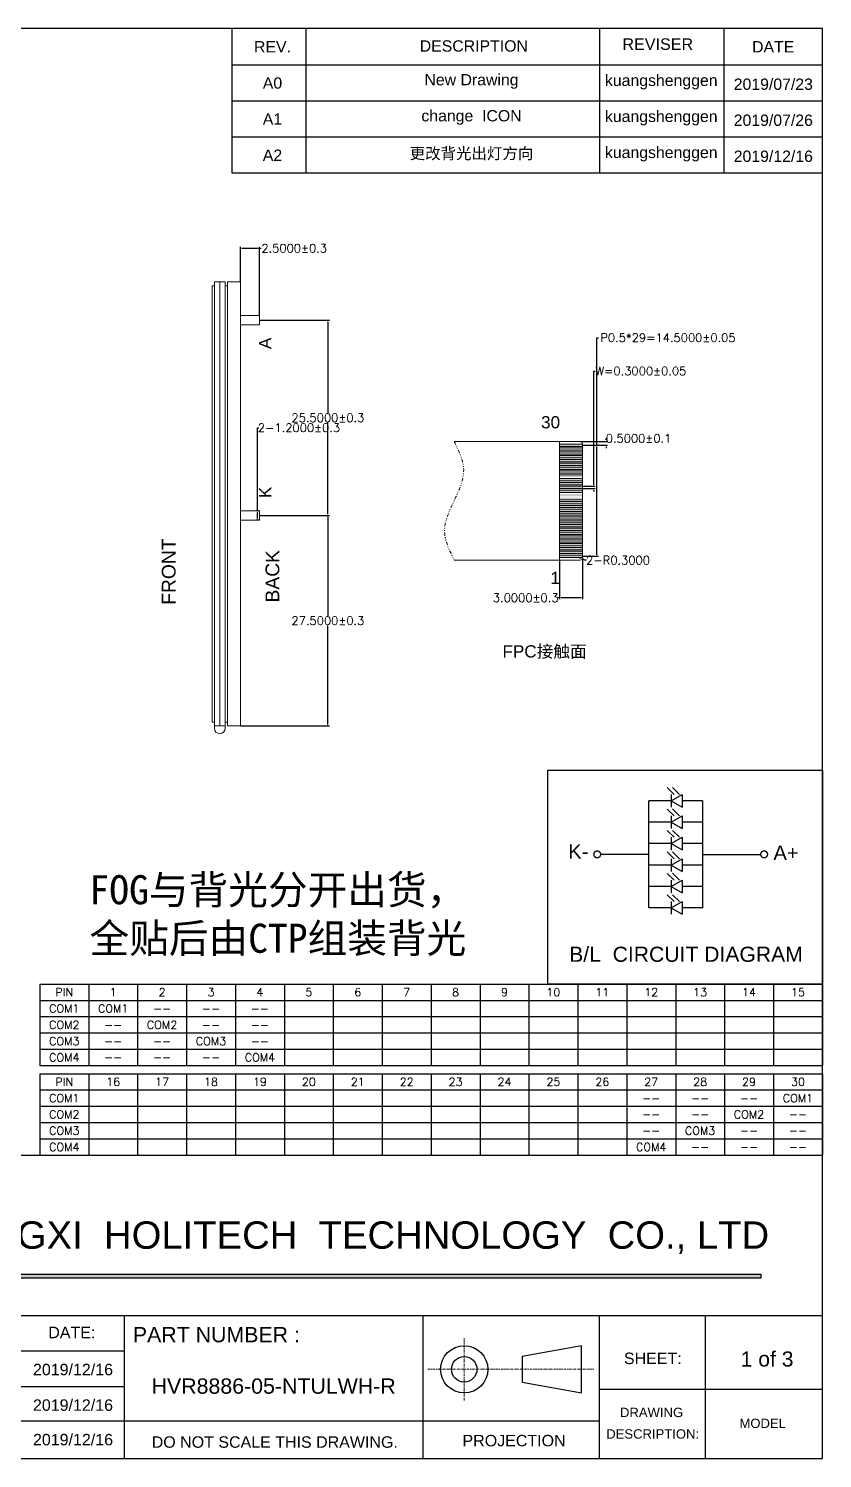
# Model space of a CAD drawing. Header units: millimetres. Extents: x 2631 to 4611, y 2266 to 2772.
# Drawn here: x 2791.5 to 2895.2, y 2585.4 to 2772.1 of the extents above; entities that cross this region are included whole.
import ezdxf
from ezdxf.enums import TextEntityAlignment as Align

# ---------------------------------------------------------------- set-up
doc = ezdxf.new("R2010")
doc.units = ezdxf.units.MM
doc.linetypes.add('CENTER', pattern=[0.6, 0.375, -0.075, 0.075, -0.075])
doc.linetypes.add('DIVIDE', pattern=[31.75, 12.7, -6.35, 0, -6.35, 0, -6.35])
for name, color, linetype, lineweight in [('BACKLIGHT', 7, 'Continuous', 20), ('CENTER LINE', 1, 'CENTER', 15), ('FPC', 30, 'Continuous', 0), ('LCD', 4, 'Continuous', 20), ('PCB', 102, 'Continuous', 20), ('TEXT', 7, 'Continuous', 30)]:
    doc.layers.add(name, color=color, linetype=linetype, lineweight=lineweight)
doc.layers.add('Dim', color=4, linetype='Continuous')
doc.styles.add('Arial', font='arial.ttf')
doc.styles.add('SSSoft_Romans', font='Romans')
doc.styles.get("Standard").update_dxf_attribs({"font": 'txt.shx', "bigfont": 'gbcbig.shx'})
doc.dimstyles.get("Standard").update_dxf_attribs({"dimtxt": 1, "dimasz": 0.18, "dimexe": 0.18, "dimexo": 0.0625, "dimgap": 0.09, "dimtad": 0, "dimtih": 1, "dimtoh": 1, "dimdec": 4, "dimzin": 0, "dimdsep": 46, "dimtxsty": 'Standard', "dimcen": 0.09, "dimadec": 0, "dimazin": 0, "dimtfac": 1, "dimtdec": 4, "dimtofl": 0, "dimtmove": 0, "dimatfit": 3, "dimfxl": 0, "dimtolj": 1, "dimtzin": 0, "dimarcsym": 0})

# ---------------------------------------------------------------- blocks, each defined once
blk = doc.blocks.new('A$C6D9B0F57')
at = {"layer": 'Dim'}
blk.add_hatch(color=1, dxfattribs=at).paths.add_polyline_path([(167.57, 26.57), (287.98, 26.57), (287.98, 27.05), (167.57, 27.05)])
at = {"layer": 'TEXT'}
h = blk.add_hatch(color=126, dxfattribs=at)
h.set_gradient(color1=(24, 121, 93), color2=(7, 105, 15), tint=1)
h.paths.add_polyline_path([(162.96, 28.17, 0.164265), (154.91, 30.29, 0.110678), (147.9, 28.21, 0.573389)])
h.paths.add_polyline_path([(164.17, 32.6, 0.007615), (164.16, 32.86, 0.277023), (158.9, 32.51, -0.161911), (158.22, 30.42, -0.197285), (163.32, 28.84, 0.111824)])
h.paths.add_polyline_path([(162.07, 38.27, 0.200061), (157.85, 34.97, -0.162967), (158.86, 33, -0.266454), (164.08, 33.85, 0.141922)])
h.paths.add_polyline_path([(161.42, 38.95, 0.164142), (156.35, 41.27, 0.074223), (155.63, 35.95, -0.155454), (157.6, 35.19, -0.187681)])
h.paths.add_polyline_path([(154.56, 41.28, 0.159419), (149.6, 39.08, -0.14707), (153.3, 35.23, -0.139846), (155.07, 35.94, 0.099615)])
h.paths.add_polyline_path([(148.87, 38.33, 0.142989), (146.82, 33.89, -0.212761), (151.99, 33.08, -0.159202), (153.01, 34.98, 0.186633)])
h.paths.add_polyline_path([(151.94, 32.43, 0.311813), (146.72, 32.86, 0.007553), (146.72, 32.6, 0.108611), (147.52, 28.94, -0.116445), (152.59, 30.45, -0.153208)])
at = {"layer": 'TEXT', "lineweight": 30}
for points in [[(65.25, 3), (65.25, 0.87), (69.22, 0.87), (69.22, 3)], [(87.67, 3), (87.67, 0.87), (91.64, 0.87), (91.64, 3)]]:
    blk.add_hatch(color=256, dxfattribs=at).paths.add_polyline_path(points)
at = {"layer": 'CENTER LINE', "color": 1, "linetype": 'CENTER', "lineweight": 15}
for p, q in [((244.39, 8.56), (244.39, 17.73)), ((239.06, 13.15), (263.41, 13.15))]:
    blk.add_line(p, q, dxfattribs=at)
at = {"layer": 'TEXT', "color": 4, "lineweight": 30}
for p, q in [((210.28, 209.96), (210.28, 188.82)), ((221.12, 209.96), (221.12, 188.82)), ((264.25, 209.99), (264.25, 188.82)), ((282.53, 209.96), (282.53, 188.82)), ((210.28, 204.7), (297, 204.7)), ((0.03, 202.38), (89.39, 202.38)), ((23.32, 202.38), (23.32, 195.04)), ((52.76, 202.38), (52.76, 195.04)), ((65.97, 202.38), (65.97, 195.04)), ((210.28, 199.41), (296.97, 199.41)), ((210.28, 194.11), (296.97, 194.11)), ((210.28, 188.82), (296.97, 188.82)), ((138.88, 44.59), (0.07, 44.59)), ((138.88, 44.59), (297, 44.59)), ((138.88, 0.07), (138.88, 44.59)), ((0.03, 39.08), (63.16, 39.07)), ((32.19, 3.97), (32.19, 39.08)), ((61.86, 3.97), (61.86, 39.07)), ((63.16, 39.07), (63.16, 3.97)), ((63.16, 39.07), (138.88, 39.07)), ((83.29, 3.86), (83.29, 39.07)), ((32.19, 35.18), (61.86, 35.18)), ((83.29, 35.18), (138.88, 35.18)), ((32.19, 31.28), (61.86, 31.28)), ((83.29, 31.28), (138.88, 31.28)), ((0.03, 27.38), (61.86, 27.38)), ((83.29, 27.38), (138.88, 27.38)), ((32.19, 23.48), (61.86, 23.48)), ((63.16, 23.48), (138.88, 23.48)), ((138.88, 21.05), (297, 21.05)), ((153.72, 21.05), (153.72, 15.87)), ((162.52, 21.05), (162.52, 0.07)), ((178.97, 0.07), (178.97, 21.05)), ((194.51, 0.07), (194.51, 21.05)), ((238.38, 0.07), (238.38, 21.05)), ((264.26, 0.07), (264.26, 21.05)), ((279.78, 21.05), (279.78, 0.07)), ((0.03, 19.58), (61.86, 19.58)), ((63.16, 19.58), (138.88, 19.58)), ((0.03, 15.68), (61.86, 15.68)), ((63.16, 15.68), (138.88, 15.68)), ((138.88, 15.87), (194.51, 15.87)), ((0.03, 11.78), (61.86, 11.78)), ((63.16, 11.78), (138.88, 11.78)), ((138.88, 10.65), (194.51, 10.65)), ((264.26, 10.21), (297, 10.21)), ((0.03, 7.88), (61.86, 7.88)), ((63.16, 7.88), (138.88, 7.88)), ((138.88, 5.58), (264.26, 5.58)), ((0.07, 3.97), (61.86, 3.97)), ((61.86, 3.97), (138.88, 3.97))]:
    blk.add_line(p, q, dxfattribs=at)
at = {"layer": 'TEXT', "color": 1}
for p, q in [((167.57, 27.05), (167.57, 26.57)), ((287.98, 27.05), (167.57, 27.05)), ((167.57, 26.57), (287.98, 26.57)), ((287.98, 26.57), (287.98, 27.05))]:
    blk.add_line(p, q, dxfattribs=at)
at = {"layer": 'TEXT', "color": 4, "lineweight": 30}
blk.add_lwpolyline([(297, 0.07), (297, 210), (0.07, 210), (0.07, 0.07)], close=True, dxfattribs=at)
blk.add_lwpolyline([(0.07, 195.04), (89.39, 195.04), (89.39, 210)], dxfattribs=at)
at = {"layer": 'TEXT', "lineweight": 30}
for points in [[(261.61, 16.61), (252.88, 15.01), (252.88, 11.28), (261.61, 9.68)], [(65.25, 3), (69.22, 3), (69.22, 0.87), (65.25, 0.87)], [(87.67, 3), (91.64, 3), (91.64, 0.87), (87.67, 0.87)], [(120.07, 3), (124.04, 3), (124.04, 0.87), (120.07, 0.87)]]:
    blk.add_lwpolyline(points, close=True, dxfattribs=at)
for radius in [3.47, 1.87]:
    blk.add_circle((244.39, 13.15), radius, dxfattribs=at)
at = {"layer": 'TEXT', "style": 'Arial'}
for s, height, p in [('REV.', 1.664, (216.23, 207.33)), ('DESCRIPTION', 1.6639, (245.8, 207.45)), ('DATE', 1.664, (289.77, 207.33)), ('A0', 1.664, (216.23, 202.01)), ('New Drawing', 1.6639, (245.46, 202.29)), ('kuangshenggen', 1.6639, (273.33, 202.2)), ('2019/07/23', 1.664, (289.79, 201.87)), ('A1', 1.664, (216.23, 196.72)), ('change  ICON', 1.6639, (245.46, 197)), ('kuangshenggen', 1.6639, (273.33, 196.91)), ('2019/07/26', 1.664, (289.79, 196.58)), ('A2', 1.664, (216.23, 191.42)), ('更改背光出灯方向', 1.664, (245.46, 191.71)), ('kuangshenggen', 1.6639, (273.33, 191.62)), ('2019/12/16', 1.664, (289.79, 191.29)), ('%%P0.2', 1.682, (157.67, 18.53)), ('UNITS: mm', 1.682, (171.12, 18.53)), ('DATE:', 1.682, (186.76, 18.56)), ('SHEET:', 1.682, (272.09, 14.76)), ('kuangshenggen', 1.5137, (170.61, 13.01)), ('2019/12/16', 1.682, (186.93, 13.15)), ('HVR8886-05-NTULWH-R', 2.2425, (216.4, 10.69)), ('xiaolongxiang', 1.6818, (170.67, 8.04)), ('2019/12/16', 1.682, (186.93, 7.93)), ('DRAWING', 1.373, (271.91, 6.82)), ('DESCRIPTION:', 1.3727, (272.07, 3.66)), ('MODEL', 1.373, (288.23, 5.22)), ('lizhong', 1.682, (170.94, 2.63)), ('2019/12/16', 1.682, (186.93, 2.86))]:
    blk.add_text(s, height=height, dxfattribs=at).set_placement(p, align=Align.MIDDLE)
blk.add_text('REVISER', height=1.694, dxfattribs=at).set_placement((272.82, 207.72), align=Align.MIDDLE_CENTER)
for s, height, p in [('All Pages Of This Edition Approved ', 3.2555, (2.06, 203.98)), ('Signature:', 3.255, (1.54, 197.06)), ('Date:', 2.721, (55.22, 197.4)), ('Unspecified', 1.6818, (139.86, 18.84)), ('PART NUMBER :', 2.2425, (195.72, 17.12)), ('Tolerance:', 1.682, (139.86, 16.43)), ('DESIGN       BY:', 1.6818, (140.54, 12.05)), ('CHECKED   BY:', 1.6818, (140.5, 7.08)), ('APPROVED BY:', 1.6818, (140.54, 1.76)), ('PROJECTION', 1.682, (244.14, 1.84))]:
    blk.add_text(s, height=height, dxfattribs=at).set_placement(p)
at = {"layer": 'TEXT', "color": 3, "style": 'Arial'}
blk.add_text('JIANGXI  HOLITECH  TECHNOLOGY  CO., LTD', height=4.0216, dxfattribs=at).set_placement((166.51, 30.85))
at = {"layer": 'TEXT', "color": 1, "style": 'Arial'}
blk.add_text('DO NOT SCALE THIS DRAWING.', height=1.6818, dxfattribs=at).set_placement((198.49, 1.63))
at = {"layer": 'TEXT', "width": 60.4227, "attachment_point": 1, "style": 'Arial'}
for s, insert, char_height in [('SPECIFICATION:', (57.35, 42.89), 2.5), ('VA', (35.57, 38.27), 2.2), ('White Color{\\fSimSun|b0|i0|c0|p2;;}Uniformity:70%(MIN)', (85.27, 38.07), 2.2), ('Display Type', (2.09, 34.64), 2.2), ('Negative', (35.5, 34.37), 2.2), ('Luminance{\\fSimSun|b0|i0|c0|p2;:}800cd/m2(MIN)', (85.27, 34.17), 2.2), ('Backlight', (65.54, 32.55), 2.2), ('Transmissive', (34.94, 30.47), 2.2), ('{\\H1.0235x;IF:105mA,VF:3.0%%P0.2V}', (85.27, 30.64), 2.2), ('\\A1;1/4Duty    ', (35.48, 26.62), 2.2), ('{\\H1.0235x;X:0.25~0.31;}Y:0.25~0.31', (85.15, 26.44), 2.2), ('Drive Method', (2.09, 24.65), 2.2), ('\\A1;1/3Bias    ', (35.48, 22.87), 2.2), ("{\\H0.85294x;Customer' NO.}", (64.76, 22.98), 2.2), ('/', (88.38, 22.69), 2.2), ('Viewing Direction', (2.09, 18.94), 2.2), ("\\A1;12:00 O'clock    ", (35.48, 18.97), 2.2), ('Top', (66.66, 19.01), 2.2), ('-20%%DC~+70%%DC', (86.03, 18.88), 2.2), ('Vop', (2.07, 15.1), 2.2), ('\\A1;3.3V    ', (35.48, 15.07), 2.2), ('Tst', (66.66, 15.06), 2.2), ('-30%%DC~+80%%DC', (86.03, 14.98), 2.2), ('Vdd', (2.23, 11.35), 2.2), ('\\A1;/ ', (35.48, 11.17), 2.2), ('With"*"', (65.13, 11.3), 2.2), ('{\\H0.85294x;Important Dimension}  ', (85.64, 11.54), 2.2), ('Drive IC', (2.23, 7.36), 2.2), ('\\A1;/', (35.48, 7.43), 2.2), ('With"{\\H0.83333x;( )"}', (65.27, 7.34), 2.2), ('Reference Dimension', (85.94, 7.38), 2.2), ('{\\H0.85294x;Environmental protection requirements:} ', (2.12, 3.24), 2.2), ('RoHS 2.0', (51.47, 3.05), 2.2), ('{\\H0.85294x;REACH} ', (76.11, 3.31), 2.2), ('{\\H0.85294x;Halogen-free} ', (103.04, 3.46), 2.2)]:
    blk.add_mtext(s, dxfattribs=dict(at, insert=insert, char_height=char_height))
blk = doc.blocks.new('*D103')
at = {"layer": 'Defpoints', "color": 0, "transparency": 16777216}
for p in [(2860.86, 2702.69), (2863.86, 2702.99), (2860.86, 2697.77)]:
    blk.add_point(p, dxfattribs=at)
at = {"layer": 'Dim', "color": 0, "lineweight": -2, "transparency": 16777216}
for p, q in [((2860.86, 2702.63), (2860.86, 2697.57)), ((2863.86, 2702.93), (2863.86, 2697.57)), ((2860.86, 2697.77), (2860.67, 2697.77)), ((2863.67, 2697.77), (2861.06, 2697.77))]:
    blk.add_line(p, q, dxfattribs=at)
at = {"layer": 'Dim', "color": 0, "transparency": 16777216}
for points in [[(2861.06, 2697.8), (2861.06, 2697.74), (2860.86, 2697.77)], [(2863.67, 2697.8), (2863.67, 2697.74), (2863.86, 2697.77)]]:
    blk.add_solid(points, dxfattribs=at)
at = {"layer": 'Dim', "color": 0, "lineweight": 15, "transparency": 16777216, "insert": (2856.44, 2697.77), "char_height": 1.1, "attachment_point": 5}
blk.add_mtext('\\A1;3.0000±0.3', dxfattribs=at)
blk = doc.blocks.new('*D104')
at = {"layer": 'Defpoints', "color": 0, "transparency": 16777216}
for p in [(2863.56, 2718.19), (2863.86, 2717.69), (2866.94, 2718.19)]:
    blk.add_point(p, dxfattribs=at)
at = {"layer": 'Dim', "color": 0, "lineweight": -2, "transparency": 16777216}
for p, q in [((2863.63, 2718.19), (2867.14, 2718.19)), ((2863.93, 2717.69), (2867.14, 2717.69)), ((2866.94, 2718.39), (2866.94, 2718.59)), ((2866.94, 2718.59), (2867.14, 2718.59)), ((2866.94, 2717.5), (2866.94, 2717.3))]:
    blk.add_line(p, q, dxfattribs=at)
at = {"layer": 'Dim', "color": 0, "transparency": 16777216}
for points in [[(2866.91, 2718.39), (2866.97, 2718.39), (2866.94, 2718.19)], [(2866.91, 2717.5), (2866.97, 2717.5), (2866.94, 2717.69)]]:
    blk.add_solid(points, dxfattribs=at)
at = {"layer": 'Dim', "color": 0, "lineweight": 15, "transparency": 16777216, "insert": (2871.18, 2718.59), "char_height": 1.1, "attachment_point": 5}
blk.add_mtext('\\A1;0.5000±0.1', dxfattribs=at)
blk = doc.blocks.new('*D105')
at = {"layer": 'Defpoints', "color": 0, "transparency": 16777216}
for p in [(2863.86, 2717.69), (2865.75, 2717.69), (2863.86, 2703.19)]:
    blk.add_point(p, dxfattribs=at)
at = {"layer": 'Dim', "color": 0, "lineweight": -2, "transparency": 16777216}
for p, q in [((2865.75, 2717.69), (2865.75, 2731.74)), ((2865.75, 2731.74), (2865.95, 2731.74)), ((2863.93, 2717.69), (2865.95, 2717.69)), ((2865.75, 2703.39), (2865.75, 2717.5)), ((2863.93, 2703.19), (2865.95, 2703.19))]:
    blk.add_line(p, q, dxfattribs=at)
at = {"layer": 'Dim', "color": 0, "transparency": 16777216}
for points in [[(2865.71, 2717.5), (2865.78, 2717.5), (2865.75, 2717.69)], [(2865.71, 2703.39), (2865.78, 2703.39), (2865.75, 2703.19)]]:
    blk.add_solid(points, dxfattribs=at)
at = {"layer": 'Dim', "color": 0, "lineweight": 15, "transparency": 16777216, "insert": (2875.03, 2731.74), "char_height": 1.1, "attachment_point": 5}
blk.add_mtext('\\A1;P0.5*29=14.5000±0.05', dxfattribs=at)
blk = doc.blocks.new('*D106')
at = {"layer": 'Defpoints', "color": 0, "transparency": 16777216}
for p in [(2863.86, 2712.34), (2863.86, 2712.04), (2865.33, 2712.04)]:
    blk.add_point(p, dxfattribs=at)
at = {"layer": 'Dim', "color": 0, "lineweight": -2, "transparency": 16777216}
for p, q in [((2865.33, 2712.54), (2865.33, 2727.39)), ((2865.33, 2727.39), (2865.53, 2727.39)), ((2863.93, 2712.34), (2865.53, 2712.34)), ((2863.93, 2712.04), (2865.53, 2712.04)), ((2865.33, 2711.85), (2865.33, 2711.65))]:
    blk.add_line(p, q, dxfattribs=at)
at = {"layer": 'Dim', "color": 0, "transparency": 16777216}
for points in [[(2865.3, 2712.54), (2865.36, 2712.54), (2865.33, 2712.34)], [(2865.3, 2711.85), (2865.36, 2711.85), (2865.33, 2712.04)]]:
    blk.add_solid(points, dxfattribs=at)
at = {"layer": 'Dim', "color": 0, "lineweight": 15, "transparency": 16777216, "insert": (2871.49, 2727.39), "char_height": 1.1, "attachment_point": 5}
blk.add_mtext('\\A1;W=0.3000±0.05', dxfattribs=at)
blk = doc.blocks.new('*D107')
at = {"layer": 'Defpoints', "color": 0, "transparency": 16777216}
for p in [(2863.56, 2702.99), (2863.83, 2702.86)]:
    blk.add_point(p, dxfattribs=at)
at = {"layer": 'Dim', "color": 0, "lineweight": -2, "transparency": 16777216}
for p, q in [((2863.47, 2702.99), (2863.66, 2702.99)), ((2863.56, 2702.9), (2863.56, 2703.09)), ((2864.18, 2702.68), (2864.01, 2702.77)), ((2864.38, 2702.68), (2864.18, 2702.68))]:
    blk.add_line(p, q, dxfattribs=at)
at = {"layer": 'Dim', "color": 0, "transparency": 16777216}
blk.add_solid([(2864.02, 2702.8), (2863.99, 2702.74), (2863.83, 2702.86)], dxfattribs=at)
at = {"layer": 'Dim', "color": 0, "lineweight": 15, "transparency": 16777216, "insert": (2868.51, 2702.68), "char_height": 1.1, "attachment_point": 5}
blk.add_mtext('\\A1;2-R0.3000', dxfattribs=at)
blk = doc.blocks.new('*D97')
at = {"layer": 'Defpoints', "color": 0, "transparency": 16777216}
for p in [(2821.67, 2708.53), (2819.17, 2681.03), (2830.6, 2681.03)]:
    blk.add_point(p, dxfattribs=at)
at = {"layer": 'Dim', "color": 0, "lineweight": -2, "transparency": 16777216}
for p, q in [((2821.74, 2708.53), (2830.8, 2708.53)), ((2830.6, 2708.33), (2830.6, 2695.43)), ((2830.6, 2681.22), (2830.6, 2694.13)), ((2819.24, 2681.03), (2830.8, 2681.03))]:
    blk.add_line(p, q, dxfattribs=at)
at = {"layer": 'Dim', "color": 0, "transparency": 16777216}
for points in [[(2830.57, 2708.33), (2830.63, 2708.33), (2830.6, 2708.53)], [(2830.57, 2681.22), (2830.63, 2681.22), (2830.6, 2681.03)]]:
    blk.add_solid(points, dxfattribs=at)
at = {"layer": 'Dim', "color": 0, "lineweight": 15, "transparency": 16777216, "insert": (2830.6, 2694.78), "char_height": 1.1, "attachment_point": 5}
blk.add_mtext('\\A1;27.5000±0.3', dxfattribs=at)
blk = doc.blocks.new('*D98')
at = {"layer": 'Defpoints', "color": 0, "transparency": 16777216}
for p in [(2821.67, 2734.03), (2830.6, 2734.03), (2821.67, 2708.53)]:
    blk.add_point(p, dxfattribs=at)
at = {"layer": 'Dim', "color": 0, "lineweight": -2, "transparency": 16777216}
for p, q in [((2821.74, 2734.03), (2830.8, 2734.03)), ((2830.6, 2733.83), (2830.6, 2721.93)), ((2830.6, 2708.72), (2830.6, 2720.63)), ((2821.74, 2708.53), (2830.8, 2708.53))]:
    blk.add_line(p, q, dxfattribs=at)
at = {"layer": 'Dim', "color": 0, "transparency": 16777216}
for points in [[(2830.57, 2733.83), (2830.63, 2733.83), (2830.6, 2734.03)], [(2830.57, 2708.72), (2830.63, 2708.72), (2830.6, 2708.53)]]:
    blk.add_solid(points, dxfattribs=at)
at = {"layer": 'Dim', "color": 0, "lineweight": 15, "transparency": 16777216, "insert": (2830.6, 2721.28), "char_height": 1.1, "attachment_point": 5}
blk.add_mtext('\\A1;25.5000±0.3', dxfattribs=at)
blk = doc.blocks.new('*D99')
at = {"layer": 'Defpoints', "color": 0, "transparency": 16777216}
for p in [(2821.39, 2709.13), (2821.67, 2709.13), (2821.67, 2707.93)]:
    blk.add_point(p, dxfattribs=at)
at = {"layer": 'Dim', "color": 0, "lineweight": -2, "transparency": 16777216}
for p, q in [((2821.39, 2709.13), (2821.39, 2719.98)), ((2821.39, 2719.98), (2821.58, 2719.98)), ((2821.6, 2709.13), (2821.19, 2709.13)), ((2821.6, 2707.93), (2821.19, 2707.93)), ((2821.39, 2708.12), (2821.39, 2708.93))]:
    blk.add_line(p, q, dxfattribs=at)
at = {"layer": 'Dim', "color": 0, "transparency": 16777216}
for points in [[(2821.35, 2708.93), (2821.42, 2708.93), (2821.39, 2709.13)], [(2821.35, 2708.12), (2821.42, 2708.12), (2821.39, 2707.93)]]:
    blk.add_solid(points, dxfattribs=at)
at = {"layer": 'Dim', "color": 0, "lineweight": 15, "transparency": 16777216, "insert": (2826.82, 2719.98), "char_height": 1.1, "attachment_point": 5}
blk.add_mtext('\\A1;2-1.2000±0.3', dxfattribs=at)
blk = doc.blocks.new('*D102')
at = {"layer": 'Defpoints', "color": 0, "transparency": 16777216}
for p in [(2821.67, 2743.43), (2819.17, 2739.03), (2821.67, 2734.63)]:
    blk.add_point(p, dxfattribs=at)
at = {"layer": 'Dim', "color": 0, "lineweight": -2, "transparency": 16777216}
for p, q in [((2819.17, 2739.1), (2819.17, 2743.62)), ((2819.37, 2743.43), (2821.48, 2743.43)), ((2821.67, 2734.7), (2821.67, 2743.62)), ((2821.67, 2743.43), (2821.87, 2743.43))]:
    blk.add_line(p, q, dxfattribs=at)
at = {"layer": 'Dim', "color": 0, "transparency": 16777216}
for points in [[(2819.37, 2743.46), (2819.37, 2743.39), (2819.17, 2743.43)], [(2821.48, 2743.46), (2821.48, 2743.39), (2821.67, 2743.43)]]:
    blk.add_solid(points, dxfattribs=at)
at = {"layer": 'Dim', "color": 0, "lineweight": 15, "transparency": 16777216, "insert": (2826.19, 2743.43), "char_height": 1.1, "attachment_point": 5}
blk.add_mtext('\\A1;2.5000±0.3', dxfattribs=at)
blk = doc.blocks.new('LCDC2')
at = {"layer": 'BACKLIGHT', "lineweight": 15}
blk.add_lwpolyline([(-1.7, 58), (-1.7, 0), (0, 0), (0, 58)], close=True, dxfattribs=at)
at = {"layer": 'LCD', "lineweight": 15}
for p, q in [((-2, 58), (-3.4, 58)), ((-3.4, 0), (-3.4, 58)), ((-2.7, 0), (-2.7, 58)), ((-2, 0), (-2, 58)), ((-3.4, 57.5), (-3.7, 57.5)), ((-3.7, 0.5), (-3.7, 57.5)), ((-1.7, 57.5), (-2, 57.5)), ((-1.7, 0.5), (-1.7, 57.5)), ((-3.7, 0.5), (-3.4, 0.5)), ((-2, 0), (-3.4, 0)), ((-3.4, -0.3), (-3.4, 0)), ((-2, 0.5), (-1.7, 0.5)), ((-2, -0.3), (-2, 0))]:
    blk.add_line(p, q, dxfattribs=at)
blk.add_arc((-2.7, -0.3), 0.7, 180, 0, dxfattribs=at)
at = {"layer": 'PCB', "lineweight": 15}
for points in [[(0, 53.6), (0, 52.4), (2.5, 52.4), (2.5, 53.6)], [(0, 26.9), (0, 28.1), (2.5, 28.1), (2.5, 26.9)]]:
    blk.add_lwpolyline(points, close=True, dxfattribs=at)

msp = doc.modelspace()

# ---------------------------------------------------------------- hatches: boundary and pattern name
at = {"layer": 'FPC'}
for points in [[(2863.86445, 2717.5447), (2863.86445, 2717.8447), (2860.86445, 2717.8447), (2860.86445, 2717.5447)], [(2863.86445, 2717.0447), (2863.86445, 2717.3447), (2860.86445, 2717.3447), (2860.86445, 2717.0447)], [(2863.86445, 2716.5447), (2863.86445, 2716.8447), (2860.86445, 2716.8447), (2860.86445, 2716.5447)], [(2863.86445, 2716.0447), (2863.86445, 2716.3447), (2860.86445, 2716.3447), (2860.86445, 2716.0447)], [(2863.86445, 2715.5447), (2863.86445, 2715.8447), (2860.86445, 2715.8447), (2860.86445, 2715.5447)], [(2863.86445, 2715.0447), (2863.86445, 2715.3447), (2860.86445, 2715.3447), (2860.86445, 2715.0447)], [(2863.86445, 2714.5447), (2863.86445, 2714.8447), (2860.86445, 2714.8447), (2860.86445, 2714.5447)], [(2863.86445, 2714.0447), (2863.86445, 2714.3447), (2860.86445, 2714.3447), (2860.86445, 2714.0447)], [(2863.86445, 2713.5447), (2863.86445, 2713.8447), (2860.86445, 2713.8447), (2860.86445, 2713.5447)], [(2863.86445, 2713.0447), (2863.86445, 2713.3447), (2860.86445, 2713.3447), (2860.86445, 2713.0447)], [(2863.86445, 2712.5447), (2863.86445, 2712.8447), (2860.86445, 2712.8447), (2860.86445, 2712.5447)], [(2863.86445, 2712.0447), (2863.86445, 2712.3447), (2860.86445, 2712.3447), (2860.86445, 2712.0447)], [(2863.86445, 2711.5447), (2863.86445, 2711.8447), (2860.86445, 2711.8447), (2860.86445, 2711.5447)], [(2863.86445, 2711.0447), (2863.86445, 2711.3447), (2860.86445, 2711.3447), (2860.86445, 2711.0447)], [(2863.86445, 2710.5447), (2863.86445, 2710.8447), (2860.86445, 2710.8447), (2860.86445, 2710.5447)], [(2863.86445, 2710.0447), (2863.86445, 2710.3447), (2860.86445, 2710.3447), (2860.86445, 2710.0447)], [(2863.86445, 2709.5447), (2863.86445, 2709.8447), (2860.86445, 2709.8447), (2860.86445, 2709.5447)], [(2863.86445, 2709.0447), (2863.86445, 2709.3447), (2860.86445, 2709.3447), (2860.86445, 2709.0447)], [(2863.86445, 2708.5447), (2863.86445, 2708.8447), (2860.86445, 2708.8447), (2860.86445, 2708.5447)], [(2863.86445, 2708.0447), (2863.86445, 2708.3447), (2860.86445, 2708.3447), (2860.86445, 2708.0447)], [(2863.86445, 2707.5447), (2863.86445, 2707.8447), (2860.86445, 2707.8447), (2860.86445, 2707.5447)], [(2863.86445, 2707.0447), (2863.86445, 2707.3447), (2860.86445, 2707.3447), (2860.86445, 2707.0447)], [(2863.86445, 2706.5447), (2863.86445, 2706.8447), (2860.86445, 2706.8447), (2860.86445, 2706.5447)], [(2863.86445, 2706.0447), (2863.86445, 2706.3447), (2860.86445, 2706.3447), (2860.86445, 2706.0447)], [(2863.86445, 2705.5447), (2863.86445, 2705.8447), (2860.86445, 2705.8447), (2860.86445, 2705.5447)], [(2863.86445, 2705.0447), (2863.86445, 2705.3447), (2860.86445, 2705.3447), (2860.86445, 2705.0447)], [(2863.86445, 2704.5447), (2863.86445, 2704.8447), (2860.86445, 2704.8447), (2860.86445, 2704.5447)], [(2863.86445, 2704.0447), (2863.86445, 2704.3447), (2860.86445, 2704.3447), (2860.86445, 2704.0447)], [(2863.86445, 2703.5447), (2863.86445, 2703.8447), (2860.86445, 2703.8447), (2860.86445, 2703.5447)], [(2863.86445, 2703.0447), (2863.86445, 2703.3447), (2860.86445, 2703.3447), (2860.86445, 2703.0447)]]:
    msp.add_hatch(color=256, dxfattribs=at).paths.add_polyline_path(points)

# ---------------------------------------------------------------- linework, layer by layer
at = {"layer": 'Dim'}
for p, q in [((2792.95955, 2647.31761), (2799.35028, 2647.31761)), ((2792.95955, 2647.31761), (2792.95955, 2636.678)), ((2799.35028, 2647.31761), (2895.21113, 2647.31761)), ((2799.35028, 2647.31761), (2799.35028, 2636.678)), ((2799.35028, 2647.31761), (2799.35028, 2636.678)), ((2805.741, 2647.31761), (2805.741, 2636.678)), ((2812.13172, 2647.31761), (2812.13172, 2636.678)), ((2818.52245, 2647.31761), (2818.52245, 2636.678)), ((2824.91317, 2647.31761), (2824.91317, 2636.678)), ((2831.30389, 2647.31761), (2831.30389, 2636.678)), ((2837.69462, 2647.31761), (2837.69462, 2636.678)), ((2844.08534, 2647.31761), (2844.08534, 2636.678)), ((2850.47606, 2647.31761), (2850.47606, 2636.678)), ((2856.86679, 2647.31761), (2856.86679, 2636.678)), ((2863.25751, 2647.31761), (2863.25751, 2636.678)), ((2869.64823, 2647.31761), (2869.64823, 2636.678)), ((2876.03896, 2647.31761), (2876.03896, 2636.678)), ((2882.42968, 2647.31761), (2882.42968, 2636.678)), ((2888.8204, 2647.31761), (2888.8204, 2636.678)), ((2895.21113, 2647.31761), (2895.21113, 2636.678)), ((2792.95955, 2645.18969), (2799.35028, 2645.18969)), ((2799.35028, 2645.18969), (2895.21113, 2645.18969)), ((2792.95955, 2643.06177), (2799.35028, 2643.06177)), ((2799.35028, 2643.06177), (2895.21113, 2643.06177)), ((2792.95955, 2640.93385), (2799.35028, 2640.93385)), ((2799.35028, 2640.93385), (2895.21113, 2640.93385)), ((2792.95955, 2638.80592), (2799.35028, 2638.80592)), ((2799.35028, 2638.80592), (2895.21113, 2638.80592)), ((2792.95955, 2636.678), (2895.21113, 2636.678)), ((2792.95955, 2635.61404), (2895.21113, 2635.61404)), ((2792.95955, 2635.61404), (2792.95955, 2624.97443)), ((2799.35028, 2635.61404), (2799.35028, 2624.97443)), ((2805.741, 2635.61404), (2805.741, 2624.97443)), ((2812.13172, 2635.61404), (2812.13172, 2624.97443)), ((2818.52245, 2635.61404), (2818.52245, 2624.97443)), ((2824.91317, 2635.61404), (2824.91317, 2624.97443)), ((2831.30389, 2635.61404), (2831.30389, 2624.97443)), ((2837.69462, 2635.61404), (2837.69462, 2624.97443)), ((2844.08534, 2635.61404), (2844.08534, 2624.97443)), ((2850.47606, 2635.61404), (2850.47606, 2624.97443)), ((2856.86679, 2635.61404), (2856.86679, 2624.97443)), ((2863.25751, 2635.61404), (2863.25751, 2624.97443)), ((2869.64823, 2635.61404), (2869.64823, 2624.97443)), ((2876.03896, 2635.61404), (2876.03896, 2624.97443)), ((2882.42968, 2635.61404), (2882.42968, 2624.97443)), ((2888.8204, 2635.61404), (2888.8204, 2624.97443)), ((2895.21113, 2635.61404), (2895.21113, 2624.97443)), ((2792.95955, 2633.48612), (2895.21113, 2633.48612)), ((2792.95955, 2631.3582), (2895.21113, 2631.3582)), ((2792.95955, 2629.23027), (2895.21113, 2629.23027)), ((2792.95955, 2627.10235), (2895.21113, 2627.10235)), ((2792.95955, 2624.97443), (2895.21113, 2624.97443))]:
    msp.add_line(p, q, dxfattribs=at)
at = {"layer": 'Dim', "color": 2, "linetype": 'DIVIDE', "lineweight": 15, "ltscale": 0.033333}
msp.add_spline([(2847.09676, 2718.1947), (2848.34676, 2714.4447), (2845.84676, 2706.4447), (2847.09676, 2702.6947)], degree=3, dxfattribs=at)
at = {"layer": 'FPC'}
for p, q in [((2847.09676, 2718.1947), (2863.56445, 2718.1947)), ((2860.86445, 2718.1947), (2860.86445, 2702.6947)), ((2863.86445, 2702.9947), (2863.86445, 2717.8947)), ((2847.09676, 2702.6947), (2863.56445, 2702.6947))]:
    msp.add_line(p, q, dxfattribs=at)
for points in [[(2863.86445, 2717.5447), (2860.86445, 2717.5447), (2860.86445, 2717.8447), (2863.86445, 2717.8447)], [(2863.86445, 2717.0447), (2860.86445, 2717.0447), (2860.86445, 2717.3447), (2863.86445, 2717.3447)], [(2863.86445, 2716.5447), (2860.86445, 2716.5447), (2860.86445, 2716.8447), (2863.86445, 2716.8447)], [(2863.86445, 2716.0447), (2860.86445, 2716.0447), (2860.86445, 2716.3447), (2863.86445, 2716.3447)], [(2863.86445, 2715.5447), (2860.86445, 2715.5447), (2860.86445, 2715.8447), (2863.86445, 2715.8447)], [(2863.86445, 2715.0447), (2860.86445, 2715.0447), (2860.86445, 2715.3447), (2863.86445, 2715.3447)], [(2863.86445, 2714.5447), (2860.86445, 2714.5447), (2860.86445, 2714.8447), (2863.86445, 2714.8447)], [(2863.86445, 2714.0447), (2860.86445, 2714.0447), (2860.86445, 2714.3447), (2863.86445, 2714.3447)], [(2863.86445, 2710.5447), (2860.86445, 2710.5447), (2860.86445, 2713.8447), (2863.86445, 2713.8447)], [(2863.86445, 2713.0447), (2860.86445, 2713.0447), (2860.86445, 2713.3447), (2863.86445, 2713.3447)], [(2863.86445, 2712.5447), (2860.86445, 2712.5447), (2860.86445, 2712.8447), (2863.86445, 2712.8447)], [(2863.86445, 2712.0447), (2860.86445, 2712.0447), (2860.86445, 2712.3447), (2863.86445, 2712.3447)], [(2863.86445, 2711.5447), (2860.86445, 2711.5447), (2860.86445, 2711.8447), (2863.86445, 2711.8447)], [(2863.86445, 2710.0447), (2860.86445, 2710.0447), (2860.86445, 2710.3447), (2863.86445, 2710.3447)], [(2863.86445, 2709.5447), (2860.86445, 2709.5447), (2860.86445, 2709.8447), (2863.86445, 2709.8447)], [(2863.86445, 2709.0447), (2860.86445, 2709.0447), (2860.86445, 2709.3447), (2863.86445, 2709.3447)], [(2863.86445, 2708.5447), (2860.86445, 2708.5447), (2860.86445, 2708.8447), (2863.86445, 2708.8447)], [(2863.86445, 2708.0447), (2860.86445, 2708.0447), (2860.86445, 2708.3447), (2863.86445, 2708.3447)], [(2863.86445, 2707.5447), (2860.86445, 2707.5447), (2860.86445, 2707.8447), (2863.86445, 2707.8447)], [(2863.86445, 2707.0447), (2860.86445, 2707.0447), (2860.86445, 2707.3447), (2863.86445, 2707.3447)], [(2863.86445, 2706.5447), (2860.86445, 2706.5447), (2860.86445, 2706.8447), (2863.86445, 2706.8447)], [(2863.86445, 2706.0447), (2860.86445, 2706.0447), (2860.86445, 2706.3447), (2863.86445, 2706.3447)], [(2863.86445, 2705.5447), (2860.86445, 2705.5447), (2860.86445, 2705.8447), (2863.86445, 2705.8447)], [(2863.86445, 2705.0447), (2860.86445, 2705.0447), (2860.86445, 2705.3447), (2863.86445, 2705.3447)], [(2863.86445, 2704.5447), (2860.86445, 2704.5447), (2860.86445, 2704.8447), (2863.86445, 2704.8447)], [(2863.86445, 2704.0447), (2860.86445, 2704.0447), (2860.86445, 2704.3447), (2863.86445, 2704.3447)], [(2863.86445, 2703.5447), (2860.86445, 2703.5447), (2860.86445, 2703.8447), (2863.86445, 2703.8447)], [(2863.86445, 2703.0447), (2860.86445, 2703.0447), (2860.86445, 2703.3447), (2863.86445, 2703.3447)]]:
    msp.add_lwpolyline(points, close=True, dxfattribs=at)
for centre, start, end in [((2863.56445, 2717.8947), 0, 90), ((2863.56445, 2702.9947), 270, 0)]:
    msp.add_arc(centre, 0.3, start, end, dxfattribs=at)
at = {"layer": 'TEXT'}
for p, q in [((2875.44405, 2671.26057), (2872.52636, 2671.26057)), ((2872.52636, 2657.26057), (2872.52636, 2671.26057)), ((2875.44405, 2672.08807), (2875.44405, 2670.43308)), ((2875.44405, 2671.26057), (2876.87731, 2672.08807)), ((2875.44405, 2671.26057), (2876.87731, 2670.43308)), ((2876.87731, 2672.08807), (2876.87731, 2670.43308)), ((2879.53811, 2671.26057), (2876.87731, 2671.26057)), ((2879.53811, 2671.26057), (2879.53811, 2657.26057)), ((2875.44405, 2669.28807), (2875.44405, 2667.63308)), ((2875.44405, 2668.46057), (2876.87731, 2669.28807)), ((2876.87731, 2669.28807), (2876.87731, 2667.63308)), ((2875.44405, 2668.46057), (2872.52636, 2668.46057)), ((2875.44405, 2668.46057), (2876.87731, 2667.63308)), ((2879.53811, 2668.46057), (2876.87731, 2668.46057)), ((2875.44405, 2665.66057), (2872.52636, 2665.66057)), ((2875.44405, 2666.48807), (2875.44405, 2664.83308)), ((2875.44405, 2665.66057), (2876.87731, 2666.48807)), ((2875.44405, 2665.66057), (2876.87731, 2664.83308)), ((2876.87731, 2666.48807), (2876.87731, 2664.83308)), ((2879.53811, 2665.66057), (2876.87731, 2665.66057)), ((2872.52636, 2664.26057), (2866.23342, 2664.26057)), ((2875.44405, 2663.68807), (2875.44405, 2662.03308)), ((2875.44405, 2662.86057), (2876.87731, 2663.68807)), ((2876.87731, 2663.68807), (2876.87731, 2662.03308)), ((2879.53811, 2664.26057), (2887.15352, 2664.26057)), ((2875.44405, 2662.86057), (2872.52636, 2662.86057)), ((2875.44405, 2662.86057), (2876.87731, 2662.03308)), ((2879.53811, 2662.86057), (2876.87731, 2662.86057)), ((2875.44405, 2660.06057), (2872.52636, 2660.06057)), ((2875.44405, 2660.88807), (2875.44405, 2659.23308)), ((2875.44405, 2660.06057), (2876.87731, 2660.88807)), ((2875.44405, 2660.06057), (2876.87731, 2659.23308)), ((2876.87731, 2660.88807), (2876.87731, 2659.23308)), ((2879.53811, 2660.06057), (2876.87731, 2660.06057)), ((2875.44405, 2658.08807), (2875.44405, 2656.43308)), ((2875.44405, 2657.26057), (2876.87731, 2658.08807)), ((2876.87731, 2658.08807), (2876.87731, 2656.43308)), ((2875.44405, 2657.26057), (2872.52636, 2657.26057)), ((2875.44405, 2657.26057), (2876.87731, 2656.43308)), ((2879.53811, 2657.26057), (2876.87731, 2657.26057))]:
    msp.add_line(p, q, dxfattribs=at)
at = {"layer": 'TEXT', "color": 0, "lineweight": 30}
msp.add_lwpolyline([(2895.21113, 2647.31761), (2859.31687, 2647.31761), (2859.31687, 2675.25474), (2895.21113, 2675.25474)], close=True, dxfattribs=at)
at = {"layer": 'TEXT', "const_width": 0.17736}
for points in [[(2866.23342, 2664.26057, -1), (2865.34662, 2664.26057, -1)], [(2887.15352, 2664.26057, 1), (2888.04032, 2664.26057, 1)]]:
    msp.add_lwpolyline(points, format="xyb", close=True, dxfattribs=at)

# ---------------------------------------------------------------- block references
at = {"layer": 'LCD'}
msp.add_blockref('LCDC2', (2819.17349, 2681.02626), dxfattribs=at)
at = {"layer": 'TEXT', "lineweight": 9, "xscale": 0.8895743999999013, "yscale": 0.8895743999999013, "zscale": 0.8895743999999013}
msp.add_blockref('A$C6D9B0F57', (2631.00754, 2585.30433), dxfattribs=at)

# ---------------------------------------------------------------- texts
at = {"layer": 'Dim', "style": 'SSSoft_Romans'}
for s, height, p in [('PIN', 1.063961, (2796.15492, 2646.25365)), ('1', 1.06396, (2802.54564, 2646.25365)), ('2', 1.06396, (2808.93636, 2646.25365)), ('3', 1.06396, (2815.32709, 2646.25365)), ('4', 1.06396, (2821.71781, 2646.25365)), ('5', 1.06396, (2828.10853, 2646.25365)), ('6', 1.06396, (2834.49925, 2646.25365)), ('7', 1.06396, (2840.88998, 2646.25365)), ('8', 1.06396, (2847.2807, 2646.25365)), ('9', 1.06396, (2853.67142, 2646.25365)), ('10', 1.063961, (2860.06215, 2646.25365)), ('11', 1.063961, (2866.45287, 2646.25365)), ('12', 1.063961, (2872.84359, 2646.25365)), ('13', 1.063961, (2879.23432, 2646.25365)), ('14', 1.063961, (2885.62504, 2646.25365)), ('15', 1.063961, (2892.01576, 2646.25365)), ('COM1', 1.063961, (2796.15492, 2644.12573)), ('COM1', 1.063961, (2802.54564, 2644.12573)), ('COM2', 1.063961, (2796.15492, 2641.99781)), ('COM2', 1.063961, (2808.93636, 2641.99781)), ('--', 1.063961, (2808.93636, 2644.12573)), ('--', 1.063961, (2815.32709, 2644.12573)), ('--', 1.063961, (2821.71781, 2644.12573)), ('--', 1.063961, (2802.54564, 2641.99781)), ('--', 1.063961, (2815.32709, 2641.99781)), ('--', 1.063961, (2821.71781, 2641.99781)), ('COM3', 1.063961, (2796.15492, 2639.86989)), ('--', 1.063961, (2802.54564, 2639.86989)), ('--', 1.063961, (2808.93636, 2639.86989)), ('COM3', 1.063961, (2815.32709, 2639.86989)), ('--', 1.063961, (2821.71781, 2639.86989)), ('COM4', 1.063961, (2796.15492, 2637.74196)), ('--', 1.063961, (2802.54564, 2637.74196)), ('--', 1.063961, (2808.93636, 2637.74196)), ('--', 1.063961, (2815.32709, 2637.74196)), ('COM4', 1.063961, (2821.71781, 2637.74196)), ('PIN', 1.063961, (2796.15492, 2634.55008)), ('16', 1.063961, (2802.54564, 2634.55008)), ('17', 1.063961, (2808.93636, 2634.55008)), ('18', 1.063961, (2815.32709, 2634.55008)), ('19', 1.063961, (2821.71781, 2634.55008)), ('20', 1.063961, (2828.10853, 2634.55008)), ('21', 1.063961, (2834.49925, 2634.55008)), ('22', 1.063961, (2840.88998, 2634.55008)), ('23', 1.063961, (2847.2807, 2634.55008)), ('24', 1.063961, (2853.67142, 2634.55008)), ('25', 1.063961, (2860.06215, 2634.55008)), ('26', 1.063961, (2866.45287, 2634.55008)), ('27', 1.063961, (2872.84359, 2634.55008)), ('28', 1.063961, (2879.23432, 2634.55008)), ('29', 1.063961, (2885.62504, 2634.55008)), ('30', 1.063961, (2892.01576, 2634.55008)), ('COM1', 1.063961, (2796.15492, 2632.42216)), ('--', 1.063961, (2872.84359, 2632.42216)), ('--', 1.063961, (2879.23432, 2632.42216)), ('--', 1.063961, (2885.62504, 2632.42216)), ('COM1', 1.063961, (2892.01576, 2632.42216)), ('COM2', 1.063961, (2796.15492, 2630.29424)), ('--', 1.063961, (2872.84359, 2630.29424)), ('--', 1.063961, (2879.23432, 2630.29424)), ('COM2', 1.063961, (2885.62504, 2630.29424)), ('--', 1.063961, (2892.01576, 2630.29424)), ('COM3', 1.063961, (2796.15492, 2628.16631)), ('--', 1.063961, (2872.84359, 2628.16631)), ('COM3', 1.063961, (2879.23432, 2628.16631)), ('--', 1.063961, (2885.62504, 2628.16631)), ('--', 1.063961, (2892.01576, 2628.16631)), ('COM4', 1.063961, (2796.15492, 2626.03839)), ('COM4', 1.063961, (2872.84359, 2626.03839)), ('--', 1.063961, (2879.23432, 2626.03839)), ('--', 1.063961, (2885.62504, 2626.03839)), ('--', 1.063961, (2892.01576, 2626.03839))]:
    msp.add_text(s, height=height, dxfattribs=at).set_placement(p, align=Align.MIDDLE)
at = {"layer": 'TEXT', "color": 0, "linetype": 'Continuous', "style": 'Arial'}
for s, p in [('K-', (2862.00093, 2663.69742)), ('A+', (2888.80974, 2663.52912))]:
    msp.add_text(s, height=1.887762, dxfattribs=at).set_placement(p)
at = {"layer": 'TEXT', "lineweight": 20, "style": 'Arial'}
for s, p in [('B/L  CIRCUIT DIAGRAM', (2862.12794, 2650.22468)), ('1 of 3', (2884.52727, 2597.36489))]:
    msp.add_text(s, height=1.976, dxfattribs=at).set_placement(p)
at = {"layer": 'TEXT', "lineweight": 20, "rotation": 90, "style": 'Arial'}
for s, insert, char_height, width, attachment_point in [('A', (2821.59902, 2731.74634), 1.6, 35.0546372, 3), ('K', (2821.59902, 2712.27586), 1.6, 35.0546372, 3), ('FRONT', (2810.72497, 2705.51488), 1.8, 17.5273186, 9), ('BACK', (2824.2726, 2704.00595), 1.8, 17.5273186, 9)]:
    msp.add_mtext(s, dxfattribs=dict(at, insert=insert, char_height=char_height, width=width, attachment_point=attachment_point))
at = {"layer": 'TEXT', "lineweight": 20, "style": 'Arial'}
for s, insert, char_height, width, attachment_point in [('30', (2858.45174, 2721.50058), 1.6, 35.0546372, 1), ('1', (2859.6724, 2701.16621), 1.6, 35.0546372, 1), ('\\A1;FPC{\\fSimSun|b0|i0|c134|p2;接触面}', (2864.42342, 2691.57083), 1.6, 35.0546372, 3), ('\\A1;{\\fSimSun|b0|i0|c134|p2;FOG与背光分开出货，\\P全贴后由CTP组装背光}', (2848.6869, 2661.54121), 3.8016, 192.8058725, 3)]:
    msp.add_mtext(s, dxfattribs=dict(at, insert=insert, char_height=char_height, width=width, attachment_point=attachment_point))

# ---------------------------------------------------------------- dimensions: what is measured, and where the dimension line sits
at = {"layer": 'Dim', "color": 1, "lineweight": 15}
dim = msp.add_linear_dim(base=(2821.67349, 2743.42629), p1=(2819.17349, 2739.02626), p2=(2821.67349, 2734.62626), dimstyle='Standard', override={"dimscale": 1.1, "dimtol": 1, "dimlim": 0, "dimtp": 0.3, "dimtm": 0.3, "dimtfac": 1, "dimtdec": 1}, dxfattribs=at)
dim.commit()
dim.dimension.update_dxf_attribs({"geometry": '*D102', "text_midpoint": (2826.18715, 2743.42629)})
at = {"layer": 'Dim', "lineweight": 15}
for base, p1, p2, override, picture, middle in [((2830.60187, 2734.02626), (2821.67349, 2708.52626), (2821.67349, 2734.02626), {"dimscale": 1.1, "dimtol": 1, "dimtp": 0.3, "dimtm": 0.3, "dimtdec": 1}, '*D98', (2830.60187, 2721.27626)), ((2866.93996, 2718.1947), (2863.86445, 2717.6947), (2863.56445, 2718.1947), {"dimscale": 1.1, "dimtol": 1, "dimlim": 0, "dimtp": 0.1, "dimtm": 0.1, "dimtfac": 1, "dimtdec": 1}, '*D104', (2871.17863, 2718.5907)), ((2830.60187, 2681.02626), (2821.67349, 2708.52626), (2819.17349, 2681.02626), {"dimscale": 1.1, "dimtol": 1, "dimlim": 0, "dimtp": 0.3, "dimtm": 0.3, "dimtfac": 1, "dimtdec": 1}, '*D97', (2830.60187, 2694.77626))]:
    dim = msp.add_linear_dim(base=base, p1=p1, p2=p2, angle=90, dimstyle='Standard', override=override, dxfattribs=at)
    dim.commit()
    dim.dimension.update_dxf_attribs({"geometry": picture, "text_midpoint": middle})
for base, p1, p2, text, override, picture, middle in [((2865.74786, 2717.6947), (2863.86445, 2703.1947), (2863.86445, 2717.6947), 'P0.5*29=<>', {"dimscale": 1.1, "dimtol": 1, "dimlim": 0, "dimtp": 0.05, "dimtm": 0.05, "dimtfac": 1, "dimtdec": 2}, '*D105', (2875.02819, 2731.73803)), ((2865.32905, 2712.0447), (2863.86445, 2712.3447), (2863.86445, 2712.0447), 'W=<>', {"dimscale": 1.1, "dimtol": 1, "dimlim": 0, "dimtp": 0.05, "dimtm": 0.05, "dimtfac": 1, "dimtdec": 2}, '*D106', (2871.49272, 2727.38504)), ((2821.38556, 2709.12626), (2821.67349, 2707.92626), (2821.67349, 2709.12626), '2-<>', {"dimscale": 1.1, "dimtol": 1, "dimtp": 0.3, "dimtm": 0.3, "dimtdec": 1}, '*D99', (2826.81589, 2719.97959))]:
    dim = msp.add_linear_dim(base=base, p1=p1, p2=p2, angle=90, text=text, dimstyle='Standard', override=override, dxfattribs=at)
    dim.commit()
    dim.dimension.update_dxf_attribs({"geometry": picture, "text_midpoint": middle, "dimtype": 160})
dim = msp.add_linear_dim(base=(2860.86445, 2697.7682), p1=(2863.86445, 2702.9947), p2=(2860.86445, 2702.6947), dimstyle='Standard', override={"dimscale": 1.1, "dimtol": 1, "dimlim": 0, "dimtp": 0.3, "dimtm": 0.3, "dimtfac": 1, "dimtdec": 1}, dxfattribs=at)
dim.commit()
dim.dimension.update_dxf_attribs({"geometry": '*D103', "text_midpoint": (2856.44245, 2697.7682)})
dim = msp.add_radius_dim(center=(2863.56445, 2702.9947), mpoint=(2863.83172, 2702.85845), text='2-<>', dimstyle='Standard', override={"dimscale": 1.1}, dxfattribs=at)
dim.commit()
dim.dimension.update_dxf_attribs({"geometry": '*D107', "text_midpoint": (2868.51486, 2702.6786)})

# ---------------------------------------------------------------- leaders
at = {"layer": 'TEXT'}
for points in [[(2874.92958, 2672.98176), (2875.82648, 2672.08487)], [(2875.62509, 2672.9895), (2876.52199, 2672.0926)], [(2874.92958, 2670.18176), (2875.82648, 2669.28487)], [(2875.62509, 2670.1895), (2876.52199, 2669.2926)], [(2874.92958, 2667.38176), (2875.82648, 2666.48487)], [(2875.62509, 2667.3895), (2876.52199, 2666.4926)], [(2874.92958, 2664.58176), (2875.82648, 2663.68487)], [(2875.62509, 2664.5895), (2876.52199, 2663.6926)], [(2874.92958, 2661.78176), (2875.82648, 2660.88487)], [(2875.62509, 2661.7895), (2876.52199, 2660.8926)], [(2874.92958, 2658.98176), (2875.82648, 2658.08487)], [(2875.62509, 2658.9895), (2876.52199, 2658.0926)]]:
    msp.add_leader(points, dimstyle='Standard', override={"dimasz": 0.45}, dxfattribs=at)

doc.saveas('drawing.dxf')
